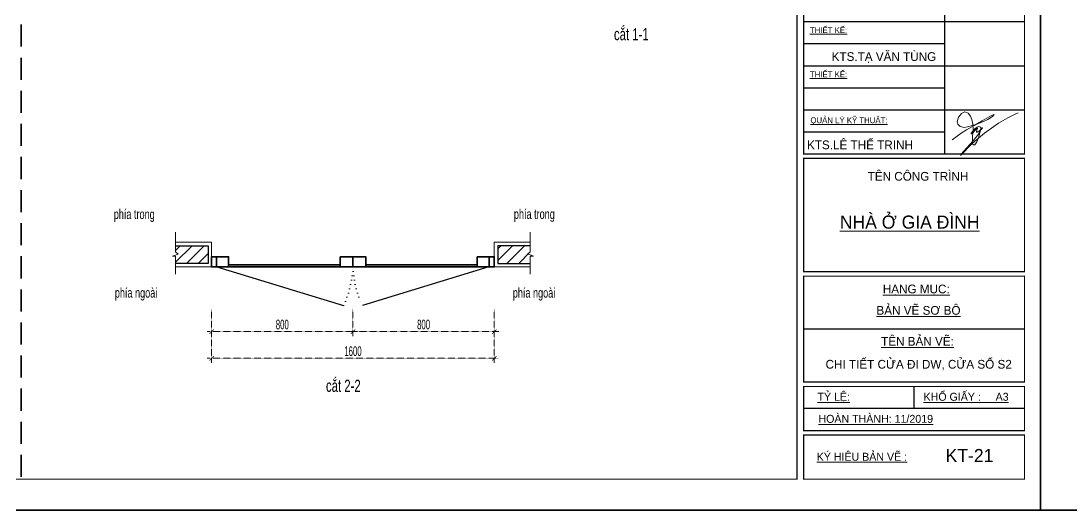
# Model space of a CAD drawing. Header units: inches. Extents: x 274208 to 641690, y -81912 to 129129.
# Drawn here: x 522199 to 528144, y 19702 to 22473 of the extents above; entities that cross this region are included whole.
import ezdxf
from ezdxf.enums import TextEntityAlignment as Align

# ---------------------------------------------------------------- set-up
doc = ezdxf.new("R2010")
doc.units = ezdxf.units.IN
doc.header["$MEASUREMENT"] = 0
doc.header["$PDMODE"] = 3
for name, pattern in [('DASHDOT', [1, 0.5, -0.25, 0, -0.25]), ('DOT', [0.25, 0, -0.25]), ('HIDDEN', [0.375, 0.25, -0.125])]:
    doc.linetypes.add(name, pattern=pattern)
for name, color, linetype, lineweight in [('01.Cut', 255, 'Continuous', 35), ('04.Khuat', 250, 'HIDDEN', 18), ('05.Text', 253, 'Continuous', 18), ('08.Dim', 156, 'Continuous', 15), ('09.Hatch', 250, 'Continuous', 5), ('10.Text', 254, 'Continuous', 18), ('11.Khung bo', 32, 'Continuous', 50), ('12.Khung', 36, 'Continuous', 25), ('CCA - TUONG', 7, 'Continuous', 35), ('Kinh', 5, 'Continuous', 35), ('nep', 9, 'Continuous', 15), ('wall', 4, 'Continuous', 9)]:
    doc.layers.add(name, color=color, linetype=linetype, lineweight=lineweight)
doc.layers.add('Tpl_Bound', color=1, linetype='Continuous', plot=False)
doc.layers.add('TRUC', color=250, linetype='DASHDOT')
doc.styles.add('TT5_Text Dim', font='hoatbif.shx', dxfattribs={"width": 0.6})
doc.styles.add('VnAvantH', font='')
doc.styles.get('VnAvantH').set_extended_font_data('.VnAvantH')
doc.dimstyles.new('TT5_Dim 1-25', dxfattribs={"dimscale": 25, "dimtxt": 2.2, "dimasz": 1, "dimexe": 1, "dimexo": 0, "dimgap": 0.5, "dimtad": 1, "dimdec": 0, "dimzin": 0, "dimdsep": 46, "dimtxsty": 'TT5_Text Dim', "dimblk": 'ARCHTICK', "dimcen": 0, "dimdle": 1, "dimclrd": 256, "dimclre": 256, "dimclrt": 1, "dimadec": 0, "dimazin": 0, "dimtfac": 0.015, "dimtdec": 0, "dimtix": 1, "dimtmove": 2, "dimatfit": 3, "dimldrblk": 'DOT', "dimfxl": 1, "dimtolj": 1, "dimtzin": 0, "dimlwd": -1, "dimlwe": -1, "dimarcsym": 1})

# ---------------------------------------------------------------- blocks, each defined once
blk = doc.blocks.new('100')
at = {"layer": '05.Text', "color": 1}
blk.add_lwpolyline([(1899575, -937551), (1899804, -937384), (1899898, -937322), (1900076, -937228), (1900253, -937123), (1900467, -937003), (1900530, -936977), (1900488, -937019), (1900384, -937087), (1900285, -937139), (1900132, -937194), (1900034, -937228), (1899924, -937254), (1899841, -937269), (1899747, -937243), (1899705, -937196), (1899689, -937134), (1899716, -937034), (1899789, -936956), (1899862, -936920), (1899935, -936946), (1899992, -937014), (1900024, -937092), (1900045, -937196), (1900050, -937322), (1900039, -937473), (1900039, -937577), (1900039, -937640), (1900060, -937661), (1900086, -937661), (1900133, -937598), (1900175, -937504), (1900206, -937395), (1900222, -937311), (1900222, -937275), (1900206, -937254), (1900175, -937249), (1900139, -937264), (1900086, -937301), (1900003, -937400), (1900003, -937416), (1900018, -937416), (1900118, -937306), (1900144, -937285), (1900150, -937293), (1900128, -937353), (1900128, -937374), (1900144, -937379), (1900180, -937358), (1900243, -937306), (1900264, -937290), (1900253, -937276), (1900234, -937290), (1900219, -937326), (1900170, -937426), (1900050, -937577), (1899773, -937880), (1899763, -937901), (1899773, -937901), (1900039, -937630), (1900306, -937400), (1900624, -937175), (1900833, -937050), (1901016, -936961), (1901073, -936940), (1901073, -936940)], dxfattribs=at)
at = {"layer": '11.Khung bo', "const_width": 26.7}
for points in [[(1860913, -945240), (1860913, -916940), (1896063, -916940), (1896063, -945240)], [(1896213, -937871), (1901213, -937871), (1901213, -930871), (1896213, -930871)], [(1896213, -940540), (1901213, -940540), (1901213, -937971), (1896213, -937971)], [(1896213, -943040), (1901213, -943040), (1901213, -940640), (1896213, -940640)], [(1896213, -944140), (1901213, -944140), (1901213, -943140), (1896213, -943140)], [(1896213, -945240), (1901213, -945240), (1901213, -944240), (1896213, -944240)]]:
    blk.add_lwpolyline(points, close=True, dxfattribs=at)
at = {"layer": '12.Khung'}
for p, q in [((1899399, -930871), (1899399, -937871)), ((1896213, -934871), (1901213, -934871)), ((1896213, -935371), (1899399, -935371)), ((1896213, -935871), (1901213, -935871)), ((1896213, -936371), (1899399, -936371)), ((1896213, -936871), (1901213, -936871)), ((1896213, -937371), (1899399, -937371)), ((1901213, -941840), (1896213, -941840)), ((1898713, -943640), (1898713, -943140)), ((1901213, -943640), (1896213, -943640))]:
    blk.add_line(p, q, dxfattribs=at)
at = {"layer": '12.Khung', "color": 1}
blk.add_lwpolyline([(1901579, -945940), (1901579, -916240), (1859580, -916240), (1859580, -945940)], close=True, dxfattribs=at)
at = {"layer": '05.Text', "style": 'VnAvantH'}
for s, height, p in [('%%UthiÕt kÕ:', 132, (1896355, -935133)), ('%%UthiÕt kÕ:', 132, (1896355, -936133)), ('%%Uqu¶n lý kü thuËt:', 132, (1896366, -937174)), ('tªn C¤NG TR×NH', 198, (1897662, -938477)), ('%%UNHµ ë GIA §×NH', 297, (1897032, -939564)), ('%%Uh¹ng môc:', 198, (1898005, -941030)), ('%%Ub¶n vÏ s¬ bé', 198, (1897861, -941515)), ('%%Utªn b¶n vÏ:', 198, (1897966, -942216)), ('%%Utû lÖ:', 180, (1896525, -943464)), ('%%UKHæ GIÊY :     A3', 180, (1898928, -943464)), ('%%Uhoµn thµnh: 11/2019', 180, (1896548, -943964)), ('%%Uký hiÖu b¶n vÏ :', 180, (1896508, -944823))]:
    blk.add_text(s, height=height, dxfattribs=at).set_placement(p)
for s, p in [('KTS.t¹ v¨n tïng', (1899215, -935764)), ('KTS.lª thÕ trinh', (1898687, -937764))]:
    blk.add_text(s, height=198, dxfattribs=at).set_placement(p, align=Align.RIGHT)
blk = doc.blocks.new('_ARCHTICK')
at = {"color": 0, "linetype": 'ByBlock', "const_width": 0.15}
blk.add_lwpolyline([(-0.5, -0.5), (0.5, 0.5)], dxfattribs=at)
blk = doc.blocks.new('*D955')
at = {"layer": '08.Dim', "linetype": 'HIDDEN', "transparency": 16777216}
for p, q in [((523278.2, 20841), (523278.2, 20688)), ((524078.2, 20841), (524078.2, 20688)), ((523253.2, 20713), (524103.2, 20713))]:
    blk.add_line(p, q, dxfattribs=at)
at = {"layer": 'Defpoints', "color": 0, "linetype": 'HIDDEN', "transparency": 16777216}
for p in [(523278.2, 20841), (524078.2, 20841), (524078.2, 20713)]:
    blk.add_point(p, dxfattribs=at)
at = {"layer": '08.Dim', "linetype": 'HIDDEN', "transparency": 16777216, "xscale": 25, "yscale": 25, "zscale": 25, "rotation": 180}
blk.add_blockref('_ARCHTICK', (523278.2, 20713), dxfattribs=at)
at = {"layer": '08.Dim', "linetype": 'HIDDEN', "transparency": 16777216, "xscale": 25, "yscale": 25, "zscale": 25}
blk.add_blockref('_ARCHTICK', (524078.2, 20713), dxfattribs=at)
at = {"layer": '08.Dim', "color": 1, "linetype": 'HIDDEN', "transparency": 16777216, "insert": (523678.2, 20753), "char_height": 55, "attachment_point": 5, "style": 'TT5_Text Dim'}
blk.add_mtext('\\A1;800', dxfattribs=at)
blk = doc.blocks.new('_DOT')
at = {"color": 1, "linetype": 'ByBlock'}
blk.add_line((-0.5, 0), (-1, 0), dxfattribs=at)
at = {"color": 1, "linetype": 'ByBlock', "const_width": 0.5}
blk.add_lwpolyline([(-0.25, 0, 1), (0.25, 0, 1)], format="xyb", close=True, dxfattribs=at)
blk = doc.blocks.new('*D956')
at = {"layer": '08.Dim', "linetype": 'HIDDEN', "transparency": 16777216}
for p, q in [((524078.2, 20841), (524078.2, 20688)), ((524878.2, 20841), (524878.2, 20688)), ((524053.2, 20713), (524903.2, 20713))]:
    blk.add_line(p, q, dxfattribs=at)
at = {"layer": 'Defpoints', "color": 0, "linetype": 'HIDDEN', "transparency": 16777216}
for p in [(524078.2, 20841), (524878.2, 20841), (524878.2, 20713)]:
    blk.add_point(p, dxfattribs=at)
at = {"layer": '08.Dim', "linetype": 'HIDDEN', "transparency": 16777216, "xscale": 25, "yscale": 25, "zscale": 25, "rotation": 180}
blk.add_blockref('_ARCHTICK', (524078.2, 20713), dxfattribs=at)
at = {"layer": '08.Dim', "linetype": 'HIDDEN', "transparency": 16777216, "xscale": 25, "yscale": 25, "zscale": 25}
blk.add_blockref('_ARCHTICK', (524878.2, 20713), dxfattribs=at)
at = {"layer": '08.Dim', "color": 1, "linetype": 'HIDDEN', "transparency": 16777216, "insert": (524478.2, 20753), "char_height": 55, "attachment_point": 5, "style": 'TT5_Text Dim'}
blk.add_mtext('\\A1;800', dxfattribs=at)
blk = doc.blocks.new('*D957')
at = {"layer": '08.Dim', "linetype": 'HIDDEN', "transparency": 16777216}
for p, q in [((523278.2, 20841), (523278.2, 20536.8)), ((524878.2, 20841), (524878.2, 20536.8)), ((523253.2, 20561.8), (524903.2, 20561.8))]:
    blk.add_line(p, q, dxfattribs=at)
at = {"layer": 'Defpoints', "color": 0, "linetype": 'HIDDEN', "transparency": 16777216}
for p in [(523278.2, 20841), (524878.2, 20841), (524878.2, 20561.8)]:
    blk.add_point(p, dxfattribs=at)
at = {"layer": '08.Dim', "linetype": 'HIDDEN', "transparency": 16777216, "xscale": 25, "yscale": 25, "zscale": 25, "rotation": 180}
blk.add_blockref('_ARCHTICK', (523278.2, 20561.8), dxfattribs=at)
at = {"layer": '08.Dim', "linetype": 'HIDDEN', "transparency": 16777216, "xscale": 25, "yscale": 25, "zscale": 25}
blk.add_blockref('_ARCHTICK', (524878.2, 20561.8), dxfattribs=at)
at = {"layer": '08.Dim', "color": 1, "linetype": 'HIDDEN', "transparency": 16777216, "insert": (524078.2, 20601.8), "char_height": 55, "attachment_point": 5, "style": 'TT5_Text Dim'}
blk.add_mtext('\\A1;1600', dxfattribs=at)

msp = doc.modelspace()

# ---------------------------------------------------------------- hatches: boundary and pattern name
at = {"layer": '09.Hatch'}
h = msp.add_hatch(dxfattribs=at)
h.set_pattern_fill('ANSI31,_O', color=256, scale=15)
h.set_pattern_definition([(45, (373635.503, 193541.707), (-33.67596, 33.67596), [])])
h.paths.add_polyline_path([(523258.2, 21099.2), (523074.4, 21099.2), (523074.4, 21187.7), (523056.5, 21187.7), (523088.8, 21200), (523074.4, 21211.9), (523074.4, 21199.2), (523258.2, 21199.2)])
h = msp.add_hatch(dxfattribs=at)
h.set_pattern_fill('ANSI31,_O', color=256, scale=15)
h.set_pattern_definition([(45, (374035.503, 193541.707), (-33.67596, 33.67596), [])])
h.paths.add_polyline_path([(524898.2, 21099.2), (525082, 21099.2), (525082, 21187.7), (525099.8, 21187.7), (525067.5, 21200), (525082, 21211.9), (525082, 21199.2), (524898.2, 21199.2)])

# ---------------------------------------------------------------- linework, layer by layer
for p, q in [((523308.2, 21079.2), (524025, 20861.1)), ((524848.2, 21079.2), (524131.4, 20861.1))]:
    msp.add_line(p, q)
at = {"layer": '01.Cut'}
for points in [[(523278.2, 21137.2), (523306.2, 21137.2), (523306.2, 21079.2), (523278.2, 21079.2)], [(523306.2, 21137.2), (523374.2, 21137.2), (523374.2, 21079.2), (523306.2, 21079.2)], [(524006.2, 21137.2), (524078.2, 21137.2), (524078.2, 21079.2), (524006.2, 21079.2)], [(524078.2, 21137.2), (524150.2, 21137.2), (524150.2, 21079.2), (524078.2, 21079.2)], [(524782.3, 21137.2), (524850.2, 21137.2), (524850.2, 21079.2), (524782.3, 21079.2)], [(524850.2, 21137.2), (524878.2, 21137.2), (524878.2, 21079.2), (524850.2, 21079.2)]]:
    msp.add_lwpolyline(points, close=True, dxfattribs=at)
at = {"layer": '04.Khuat', "linetype": 'DOT', "ltscale": 100}
for centre, start, end in [((523498.4, 21105), 335.1485, 357.44689), ((524658, 21105), 182.55311, 204.8515)]:
    msp.add_arc(centre, 580.4, start, end, dxfattribs=at)
at = {"layer": 'CCA - TUONG', "color": 6, "linetype": 'HIDDEN', "ltscale": 500}
msp.add_lwpolyline([(522198.8, 26952.3), (522198.8, 19877.4)], dxfattribs=at)
at = {"layer": 'Kinh', "ltscale": 0.5}
for p, q in [((524006.2, 21091.2), (523374.2, 21091.2)), ((524006.2, 21079.2), (523374.2, 21079.2)), ((524150.2, 21091.2), (524782.3, 21091.2)), ((524150.2, 21079.2), (524782.3, 21079.2))]:
    msp.add_line(p, q, dxfattribs=at)
at = {"layer": 'nep', "ltscale": 0.5}
for points in [[(523074.4, 21037.8), (523074.4, 21140.1), (523056.5, 21140.1), (523088.8, 21152.5), (523074.4, 21164.3), (523074.4, 21276)], [(525082, 21037.8), (525082, 21140.7), (525099.8, 21140.7), (525067.5, 21153), (525082, 21164.9), (525082, 21276)]]:
    msp.add_lwpolyline(points, dxfattribs=at)
at = {"layer": 'nep'}
for points in [[(523074.4, 21079.2), (523278.2, 21079.2), (523278.2, 21219.2), (523074.4, 21219.2)], [(525082, 21079.2), (524878.2, 21079.2), (524878.2, 21219.2), (525082, 21219.2)]]:
    msp.add_lwpolyline(points, dxfattribs=at)
at = {"layer": 'Tpl_Bound', "color": 1}
for points in [[(517471.7, 19702.4), (517471.7, 27127.3), (527971.6, 27127.3), (527971.6, 19702.4)], [(527971.6, 19702.4), (527971.6, 27127.3), (538471.5, 27127.3), (538471.5, 19702.4)]]:
    msp.add_lwpolyline(points, close=True, dxfattribs=at)
at = {"layer": 'TRUC', "ltscale": 100}
msp.add_line((517805.1, 22417.3), (522198.8, 22417.3), dxfattribs=at)
at = {"layer": 'wall', "color": 0, "lineweight": 30}
for points in [[(523074.4, 21199.2), (523258.2, 21199.2), (523258.2, 21099.2), (523074.4, 21099.2)], [(525082, 21199.2), (524898.2, 21199.2), (524898.2, 21099.2), (525082, 21099.2)]]:
    msp.add_lwpolyline(points, dxfattribs=at)

# ---------------------------------------------------------------- block references
at = {"layer": '05.Text', "xscale": 0.25, "yscale": 0.25, "zscale": 0.25}
for p in [(52576.8, 256187.3), (63076.7, 256187.3)]:
    msp.add_blockref('100', p, dxfattribs=at)

# ---------------------------------------------------------------- texts
at = {"layer": '10.Text', "style": 'TT5_Text Dim', "width": 0.7}
for s, height, p in [('c¾t 1-1', 68.75, (525556, 22363.7)), ('phÝa trong', 55, (522724, 21350.8)), ('phÝa trong', 55, (524989.2, 21351.4)), ('phÝa ngoµi', 55, (522730, 20905.5)), ('phÝa ngoµi', 55, (524983.1, 20905.5)), ('c¾t 2-2', 68.75, (523925.4, 20371.7))]:
    msp.add_text(s, height=height, dxfattribs=at).set_placement(p)
at = {"layer": '10.Text', "style": 'VnAvantH'}
msp.add_text('CHI TIÕT CöA §I Dw, cöa sæ s2', height=49.5, dxfattribs=at).set_placement((526754, 20503.2))
msp.add_text('KT-21', height=74.25, dxfattribs=at).set_placement((527704.2, 19973.8), align=Align.RIGHT)

# ---------------------------------------------------------------- dimensions: what is measured, and where the dimension line sits
at = {"layer": '08.Dim', "linetype": 'HIDDEN'}
for base, p1, p2, picture, middle in [((524078.2, 20713), (523278.2, 20841), (524078.2, 20841), '*D955', (523678.2, 20753)), ((524878.2, 20561.8), (523278.2, 20841), (524878.2, 20841), '*D957', (524078.2, 20601.8)), ((524878.2, 20713), (524078.2, 20841), (524878.2, 20841), '*D956', (524478.2, 20753))]:
    dim = msp.add_linear_dim(base=base, p1=p1, p2=p2, dimstyle='TT5_Dim 1-25', dxfattribs=at)
    dim.commit()
    dim.dimension.update_dxf_attribs({"geometry": picture, "text_midpoint": middle})

doc.saveas('drawing.dxf')
